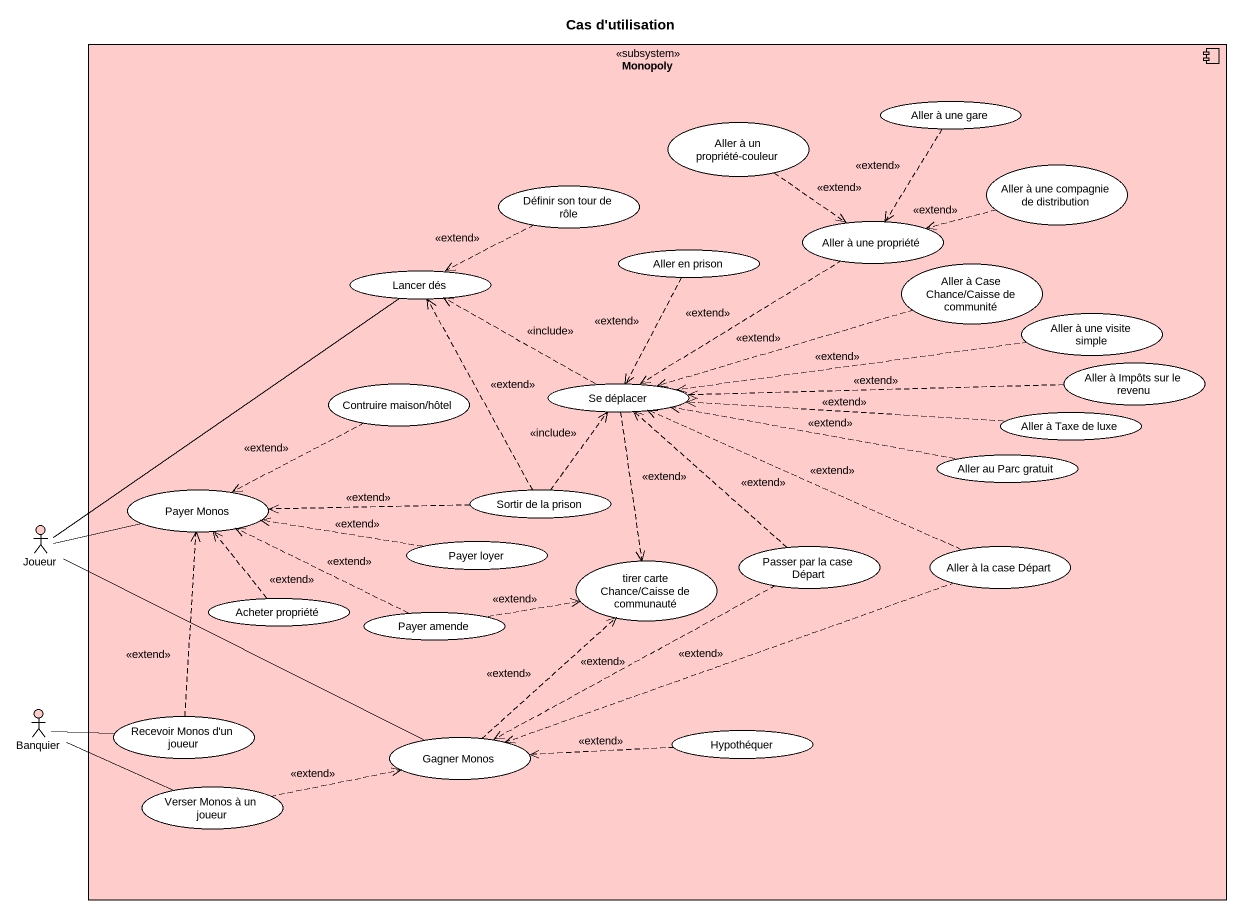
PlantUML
@startuml
title Cas d'utilisation
component Monopoly <<subsystem>> #FFCCCC {
  usecase "Aller à un propriété-couleur" as Aller_à_un_propriété_couleur #FFFFFF
  usecase "Aller à une gare" as Aller_à_une_gare #FFFFFF
  usecase "Définir son tour de rôle" as Définir_son_tour_de_rôle #FFFFFF
  usecase "Aller à une compagnie de distribution" as Aller_à_une_compagnie_de #FFFFFF
  usecase "Aller à une propriété" as Aller_à_une_propriété #FFFFFF
  usecase "Lancer dés" as Lancer_dés #FFFFFF
  usecase "Aller en prison" as Aller_en_prison #FFFFFF
  usecase "Aller à Case Chance/Caisse de communité" as Aller_à_Case_Chance_Caisse #FFFFFF
  usecase "Aller à une visite simple" as Aller_à_une_visite_simple #FFFFFF
  usecase "Aller à Impôts sur le revenu" as Aller_à_Impôts_sur_le_revenu #FFFFFF
  usecase "Contruire maison/hôtel" as Contruire_maison_hôtel #FFFFFF
  usecase "Se déplacer" as Se_déplacer #FFFFFF
  usecase "Aller à Taxe de luxe" as Aller_à_Taxe_de_luxe #FFFFFF
  usecase "Aller au Parc gratuit" as Aller_au_Parc_gratuit #FFFFFF
  usecase "Payer Monos" as Payer_Monos #FFFFFF
  usecase "Sortir de la prison" as Sortir_de_la_prison #FFFFFF
  usecase "Payer loyer" as Payer_loyer #FFFFFF
  usecase "Passer par la case Départ" as Passer_par_la_case_Départ #FFFFFF
  usecase "Aller à la case Départ" as Aller_à_la_case_Départ #FFFFFF
  usecase "Acheter propriété" as Acheter_propriété #FFFFFF
  usecase "tirer carte Chance/Caisse de communauté" as tirer_carte_Chance_Caisse #FFFFFF
  usecase "Payer amende" as Payer_amende #FFFFFF
  usecase "Recevoir Monos d'un joueur" as Recevoir_Monos_d_un_joueur #FFFFFF
  usecase Hypothéquer #FFFFFF
  usecase "Gagner Monos" as Gagner_Monos #FFFFFF
  usecase "Verser Monos à un joueur" as Verser_Monos_à_un_joueur #FFFFFF
}
actor Joueur #FFCCCC
actor Banquier #FFCCCC
Aller_à_un_propriété_couleur ..> Aller_à_une_propriété : <<extend>>
Aller_à_une_gare ..> Aller_à_une_propriété : <<extend>>
Définir_son_tour_de_rôle .left.> Lancer_dés : <<extend>>
Aller_à_une_compagnie_de .left.> Aller_à_une_propriété : <<extend>>
Aller_à_une_propriété ..> Se_déplacer : <<extend>>
Aller_en_prison ..> Se_déplacer : <<extend>>
Aller_à_Case_Chance_Caisse .left.> Se_déplacer : <<extend>>
Aller_à_une_visite_simple .left.> Se_déplacer : <<extend>>
Aller_à_Impôts_sur_le_revenu .left.> Se_déplacer : <<extend>>
Contruire_maison_hôtel .left.> Payer_Monos : <<extend>>
Se_déplacer .left.> Lancer_dés : <<include>>
Se_déplacer ..> tirer_carte_Chance_Caisse : <<extend>>
Aller_à_Taxe_de_luxe .left.> Se_déplacer : <<extend>>
Aller_au_Parc_gratuit .left.> Se_déplacer : <<extend>>
Sortir_de_la_prison .up.> Lancer_dés : <<extend>>
Sortir_de_la_prison .up.> Se_déplacer : <<include>>
Sortir_de_la_prison .left.> Payer_Monos : <<extend>>
Joueur -up- Lancer_dés
Joueur -right- Payer_Monos
Joueur -right- Gagner_Monos
Payer_loyer .left.> Payer_Monos : <<extend>>
Passer_par_la_case_Départ .up.> Se_déplacer : <<extend>>
Passer_par_la_case_Départ .left.> Gagner_Monos : <<extend>>
Aller_à_la_case_Départ .left.> Se_déplacer : <<extend>>
Aller_à_la_case_Départ .left.> Gagner_Monos : <<extend>>
Acheter_propriété .up.> Payer_Monos : <<extend>>
Payer_amende .left.> Payer_Monos : <<extend>>
Payer_amende .right.> tirer_carte_Chance_Caisse : <<extend>>
Banquier -right- Recevoir_Monos_d_un_joueur
Banquier -right- Verser_Monos_à_un_joueur
Recevoir_Monos_d_un_joueur .up.> Payer_Monos : <<extend>>
Hypothéquer .left.> Gagner_Monos : <<extend>>
Gagner_Monos .up.> tirer_carte_Chance_Caisse : <<extend>>
Verser_Monos_à_un_joueur .right.> Gagner_Monos : <<extend>>
@enduml
